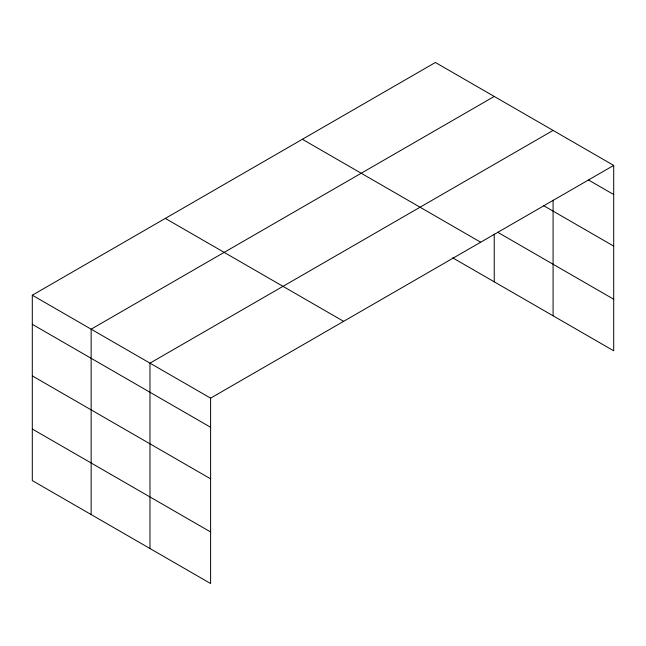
<?xml version="1.0" encoding="UTF-8"?>
<svg xmlns="http://www.w3.org/2000/svg" width="646" height="646" viewBox="0 0 646 646"><rect width="100%" height="100%" fill="white"/><g stroke="black" fill="none" stroke-linecap="round" stroke-linejoin="round"><path stroke-width="0.97" d="M553.081 200.203L553.081 315.797M452.701 257.843L613.7 350.794L613.7 165.416L435.396 62.476L32.3 295.206L32.3 480.584L210.604 583.524L210.604 398.146L32.3 295.206M494.238 96.448L91.143 329.177L91.143 514.555M553.081 130.419L149.977 363.141L149.977 548.527M210.604 398.146L613.7 165.416M588.587 180.04L613.7 194.543M543.561 205.614L613.7 246.11M497.695 232.261L613.7 299.235M302.376 139.278L480.681 242.218M165.319 218.405L343.624 321.345M32.3 324.324L210.604 427.272M32.3 375.891L210.604 478.831M32.3 429.017L210.604 531.957M494.238 234.232L494.238 281.826"/></g></svg>
